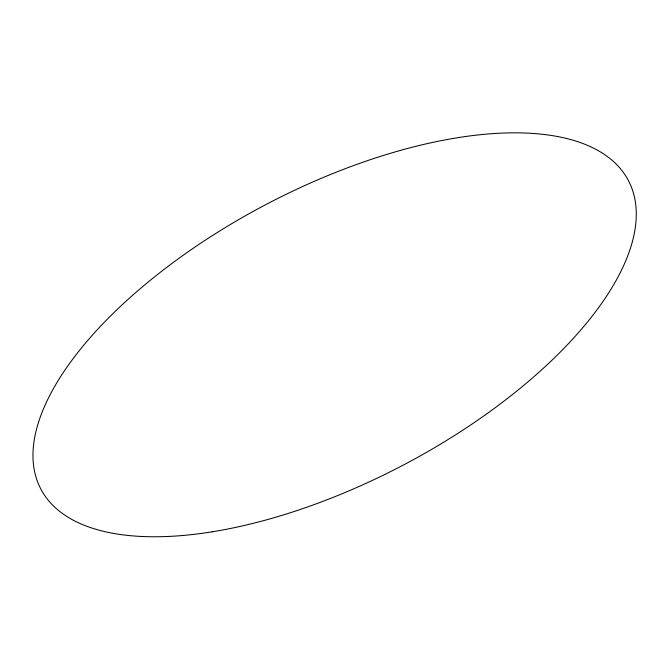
<?xml version="1.0" encoding="UTF-8"?>
<svg xmlns="http://www.w3.org/2000/svg" width="668" height="668" viewBox="0 0 668 668"><rect width="100%" height="100%" fill="white"/><g stroke="black" fill="none" stroke-linecap="round" stroke-linejoin="round"><path stroke-width="1" d="M212.148 531.811A331.821 147.261 -27.7 0 0 634.6 197.778A331.821 147.261 -27.7 0 0 157.105 274.824A331.821 147.261 -27.7 0 0 212.148 531.811"/></g></svg>
